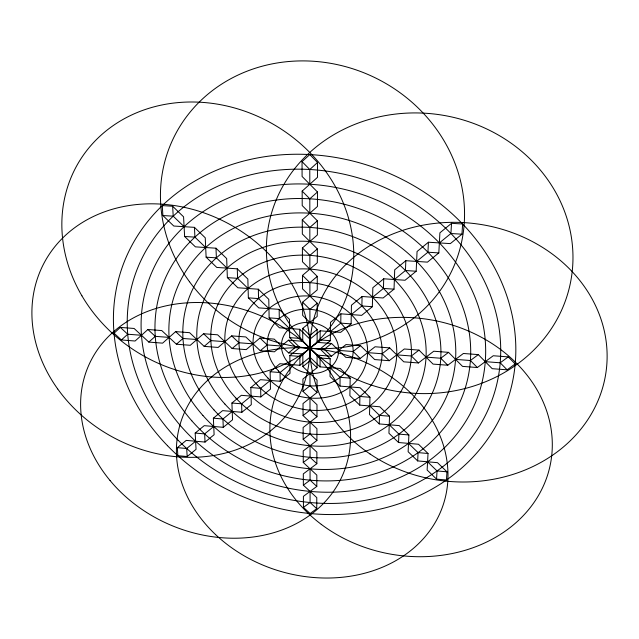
<?xml version="1.0" encoding="UTF-8"?>
<svg xmlns="http://www.w3.org/2000/svg" width="639" height="639" viewBox="0 0 639 639"><rect width="100%" height="100%" fill="white"/><g stroke="black" fill="none" stroke-linecap="round" stroke-linejoin="round"><path stroke-width="0.96" d="M316.752 508.668L316.776 497.605L303.357 485.177L303.309 473.882L316.856 463.698L316.88 452.156L303.174 439.281L303.126 427.499L316.96 416.756L316.992 404.703L302.974 391.364L302.926 379.047L317.072 367.721L317.104 355.116L331.425 356.227L345.995 344.557L360.5 345.659L374.694 359.573L389.215 360.7L404.303 348.99L419 350.108L433.058 364.094L447.771 365.236L463.403 353.479L478.299 354.613L492.214 368.679L507.126 369.829L515.186 363.95L508.253 356.889L493.252 355.747L477.349 367.529L462.532 366.379L448.554 352.353L433.753 351.226L418.393 362.96L403.776 361.826L389.654 347.88L375.053 346.769L360.22 358.455L345.803 357.337L331.537 343.462L317.128 342.368L317.16 329.476L302.662 315.378L302.606 302.199L317.248 289.906L317.279 276.407L302.447 261.758L302.391 247.956L317.375 234.952L317.399 220.806L302.215 205.574L302.159 191.101L317.503 177.33L317.535 162.49L309.771 154.574L302.039 161.635L302.095 176.46L317.471 191.996L317.439 206.485L302.271 219.872L302.335 233.994L317.343 248.93L317.311 262.749L302.503 275.393L302.559 288.876L317.216 303.245L317.192 316.433L302.718 328.398L302.766 341.274L288.461 340.188L274.403 351.809L260.265 350.715L245.807 336.945L231.677 335.874L218.131 347.448L204.176 346.37L189.591 332.679L175.645 331.617L162.586 343.151L148.815 342.081L134.102 328.462L120.348 327.416L114.03 333.183L121.402 339.956L135.085 341.018L147.905 329.508L161.755 330.563L176.404 344.221L190.262 345.292L203.569 333.742L217.603 334.804L232.125 348.535L246.175 349.621L259.977 338.023L274.195 339.109L288.588 352.904L302.822 354.006L302.87 366.602L317.048 380.181L317.016 392.514L303.022 403.536L303.07 415.582L316.936 428.689L316.912 440.479L303.213 450.942L303.261 462.476L316.832 475.12L316.808 486.423L303.405 496.343L303.445 507.398L310.099 513.524L316.752 508.668L310.091 502.518L310.083 491.399M320.019 366.874L320.051 357.968L299.787 338.398L289.659 337.632L289.475 319.356L279.155 309.364L258.771 307.886L248.363 297.862L247.844 279.051L237.285 268.827L216.773 267.429L206.117 257.174L205.247 237.804L194.44 227.348L173.784 226.03L162.881 215.535L162.266 205.606L172.642 206.237L183.569 216.821L184.623 236.47L195.398 246.854L215.99 248.204L226.669 258.547L227.364 277.63L237.892 287.774L258.34 289.211L268.779 299.316L269.131 317.855L279.419 327.775L299.739 329.285L309.939 339.165L320.155 330.81L340.659 332.344L351.115 323.885L351.434 305.218L362.081 296.504L383.128 297.982L394.031 289.163L394.71 269.802L405.829 260.704L427.443 262.134L438.825 252.924L439.904 232.82L451.517 223.323L462.612 224.001L461.965 234.201L450.335 243.611L428.426 242.221L417.059 251.51L416.181 271.24L405.046 280.249L383.719 278.796L372.841 287.702L372.345 306.712L361.674 315.346L340.891 313.837L330.467 322.368L330.323 340.707L320.083 348.99L330.171 358.751L330.036 376.515L339.988 386.1L360.1 387.729L369.965 397.282L369.518 414.543L379.254 423.921L399.239 425.614L408.888 434.959L408.137 451.741L417.666 460.919L437.523 462.676L446.965 471.822L446.445 480.009L436.557 479.114L427.14 470.04L428.026 453.49L418.489 444.249L398.56 442.523L388.935 433.25L389.534 416.221L379.782 406.779L359.725 405.118L349.884 395.637L350.18 378.12L340.204 368.463L320.019 366.874L309.955 357.185L299.931 365.292L279.938 363.719L270.137 371.738L270.465 389.135L260.832 396.923L241.326 395.309L231.917 403.009L232.524 419.831L223.275 427.315L204.232 425.662L195.183 433.066L196.053 449.337L187.163 456.534L177.85 455.687L177.346 447.659L186.221 440.399L205.039 442.068L214.113 434.728L213.37 418.186L222.596 410.637L241.869 412.267L251.303 404.639L250.831 387.53L260.432 379.67L280.186 381.267L290.01 373.32L289.834 355.619L299.835 347.432L289.659 337.632M289.834 355.619L299.883 356.402L320.115 339.932L320.155 330.81M339.988 386.1L340.1 377.322L330.099 367.673M330.395 331.577L340.779 323.126L340.891 313.837M359.725 405.118L359.917 396.46L350.036 386.914M351.266 314.588L361.874 305.961L362.081 296.504M379.254 423.921L379.518 415.382L369.741 405.949M372.593 297.247L383.424 288.429L383.719 278.796M398.56 442.523L398.904 434.105L389.231 424.767M394.367 279.523L405.438 270.521L405.829 260.704M417.666 460.919L418.074 452.612L408.513 443.386M416.62 261.415L427.93 252.213L428.426 242.221M436.557 479.114L437.036 470.927L427.579 461.797M439.36 242.916L450.926 233.507L451.517 223.323M121.402 339.956L127.728 334.229L141.475 335.283M309.795 184.248L309.787 169.503L317.535 162.49M148.815 342.081L155.261 336.346L169.095 337.4M309.827 213.202L309.811 198.809L317.471 191.996M176.404 344.221L182.97 338.47L196.892 339.533M309.851 241.478L309.835 227.428L317.399 220.806M204.176 346.37L210.862 340.611L224.88 341.681M309.875 269.099L309.867 255.368L317.343 248.93M232.125 348.535L238.938 342.76L253.052 343.846M309.899 296.073L309.891 282.662L317.279 276.407M260.265 350.715L267.206 344.932L281.408 346.018M309.923 322.439L309.915 309.332L317.216 303.245M288.588 352.904L295.657 347.113L324.292 349.309L331.425 356.227M317.072 367.721L309.963 360.875L309.939 335.395L317.16 329.476M177.346 447.659L186.692 448.498L195.622 441.229M195.183 433.066L204.64 433.897L213.746 426.485M213.37 418.186L222.939 419.008L232.221 411.452M231.917 403.009L241.598 403.824L251.071 396.116M250.831 387.53L260.64 388.336L270.297 380.469M270.137 371.738L280.058 372.529L289.922 364.502M302.87 366.602L309.963 360.875M324.292 349.309L331.537 343.462M302.974 391.364L309.987 385.796L309.971 373.408M338.686 350.412L353.119 351.522L360.5 345.659M303.07 415.582L310.003 410.158L309.995 398.041M367.609 352.632L382.146 353.75L389.654 347.88M303.174 439.281L310.027 434.001L310.019 422.147M396.731 354.869L411.364 355.987L419 350.108M303.261 462.476L310.051 457.332L310.043 445.726M426.045 357.113L440.774 358.247L448.554 352.353M303.357 485.177L310.067 480.169L310.059 468.81M455.559 359.382L470.392 360.516L478.299 354.613M303.445 507.398L310.091 502.518M485.273 361.658L500.201 362.808L508.253 356.889M162.881 215.535L173.217 216.174L184.104 226.685M450.926 233.507L461.965 234.201M184.623 236.47L194.919 237.141L205.678 247.525M427.93 252.213L438.825 252.924M206.117 257.174L216.381 257.86L227.013 268.124M405.438 270.521L416.181 271.24M227.364 277.63L237.588 278.34L248.108 288.493M383.424 288.429L394.031 289.163M248.363 297.862L258.555 298.589L268.955 308.621M361.874 305.961L372.345 306.712M269.131 317.855L279.291 318.605L289.571 328.526M340.779 323.126L351.115 323.885M320.115 339.932L330.323 340.707M320.051 357.968L330.171 358.751M340.1 377.322L350.18 378.12M359.917 396.46L369.965 397.282M379.518 415.382L389.534 416.221M398.904 434.105L408.888 434.959M418.074 452.612L428.026 453.49M437.036 470.927L446.965 471.822M120.348 327.416L127.728 334.229M147.905 329.508L155.261 336.346M310.067 480.169L316.808 486.423M175.645 331.617L182.97 338.47M310.051 457.332L316.856 463.698M203.569 333.742L210.862 340.611M310.027 434.001L316.912 440.479M231.677 335.874L238.938 342.76M310.003 410.158L316.96 416.756M259.977 338.023L267.206 344.932M309.987 385.796L317.016 392.514M288.461 340.188L295.657 347.113M302.718 328.398L309.939 335.395M302.606 302.199L309.915 309.332M353.119 351.522L360.22 358.455M302.503 275.393L309.891 282.662M382.146 353.75L389.215 360.7M302.391 247.956L309.867 255.368M411.364 355.987L418.393 362.96M302.271 219.872L309.835 227.428M440.774 358.247L447.771 365.236M302.159 191.101L309.811 198.809M470.392 360.516L477.349 367.529M302.039 161.635L309.787 169.503M500.201 362.808L507.126 369.829M172.642 206.237L173.217 216.174M186.692 448.498L187.163 456.534M194.44 227.348L194.919 237.141M204.64 433.897L205.039 442.068M215.99 248.204L216.381 257.86M222.939 419.008L223.275 427.315M237.285 268.827L237.588 278.34M241.598 403.824L241.869 412.267M258.34 289.211L258.555 298.589M260.64 388.336L260.832 396.923M279.155 309.364L279.291 318.605M280.058 372.529L280.186 381.267M299.739 329.285L299.787 338.398M299.883 356.402L299.931 365.292M321.249 358.104A153.648 139.965 9.4 0 0 570.667 281.671A153.648 139.965 9.4 0 0 367.106 120.044A153.648 139.965 9.4 0 0 321.249 358.104M370.101 454.033A148.815 129.573 6.5 0 0 606.163 370.932A148.815 129.573 6.5 0 0 399.351 231.51A148.815 129.573 6.5 0 0 370.101 454.033M321.281 524.363A141.93 118.846 10.5 0 0 550.371 464.297A141.93 118.846 10.5 0 0 361.602 322.503A141.93 118.846 10.5 0 0 321.281 524.363M215.447 534.468A137.585 112.999 16.4 0 0 443.075 505.233A137.585 112.999 16.4 0 0 278.053 348.982A137.585 112.999 16.4 0 0 215.447 534.468M110.068 480.536A138.312 113.942 22.6 0 0 341.242 478.1A138.312 113.942 22.6 0 0 195.462 302.519A138.312 113.942 22.6 0 0 110.068 480.536M57.654 388.903A143.719 121.418 28.3 0 0 297.375 398.88A143.719 121.418 28.3 0 0 157.737 203.945A143.719 121.418 28.3 0 0 57.654 388.903M81.912 295.801A150.524 132.736 31.2 0 0 334.732 320.626A150.524 132.736 31.2 0 0 206.796 102.743A150.524 132.736 31.2 0 0 81.912 295.801M189.495 281.727A154.175 141.626 24.7 0 0 451.422 271.631A154.175 141.626 24.7 0 0 296.568 61.017A154.175 141.626 24.7 0 0 189.495 281.727M289.1 363.687A29.011 25.153 18.7 0 0 337.432 357.497A29.011 25.153 18.7 0 0 303.597 322.607A29.011 25.153 18.7 0 0 289.1 363.687M278.572 371.043A43.524 37.733 18.7 0 0 351.178 362.137A43.524 37.733 18.7 0 0 300.737 309.556A43.524 37.733 18.7 0 0 278.572 371.043M267.973 378.144A58.037 50.329 18.7 0 0 364.917 366.786A58.037 50.329 18.7 0 0 298.093 296.336A58.037 50.329 18.7 0 0 267.973 378.144M257.301 384.998A72.558 62.926 18.7 0 0 378.663 371.427A72.558 62.926 18.7 0 0 295.657 282.957A72.558 62.926 18.7 0 0 257.301 384.998M246.566 391.595A87.088 75.546 18.7 0 0 392.41 376.067A87.088 75.546 18.7 0 0 293.437 269.402A87.088 75.546 18.7 0 0 246.566 391.595M235.759 397.937A101.625 88.174 18.7 0 0 406.148 380.716A101.625 88.174 18.7 0 0 291.432 255.68A101.625 88.174 18.7 0 0 235.759 397.937M224.872 404.024A116.178 100.826 18.7 0 0 419.895 385.357A116.178 100.826 18.7 0 0 289.643 241.782A116.178 100.826 18.7 0 0 224.872 404.024M213.921 409.863A130.731 113.494 18.7 0 0 433.633 389.998A130.731 113.494 18.7 0 0 288.061 227.716A130.731 113.494 18.7 0 0 213.921 409.863M202.898 415.454A145.309 126.187 18.7 0 0 447.38 394.646A145.309 126.187 18.7 0 0 286.703 213.466A145.309 126.187 18.7 0 0 202.898 415.454M191.796 420.789A159.894 138.903 18.7 0 0 461.126 399.287A159.894 138.903 18.7 0 0 285.561 199.048A159.894 138.903 18.7 0 0 191.796 420.789M180.629 425.87A174.503 151.651 18.7 0 0 474.865 403.928A174.503 151.651 18.7 0 0 284.635 184.447A174.503 151.651 18.7 0 0 180.629 425.87M178.177 440.303A189.128 164.431 18.7 0 0 492.885 397.642A189.128 164.431 18.7 0 0 270.864 170.996A189.128 164.431 18.7 0 0 178.177 440.303M167.474 445.679A203.769 177.251 18.7 0 0 507.039 401.468A203.769 177.251 18.7 0 0 269.354 156.06A203.769 177.251 18.7 0 0 167.474 445.679"/></g></svg>
